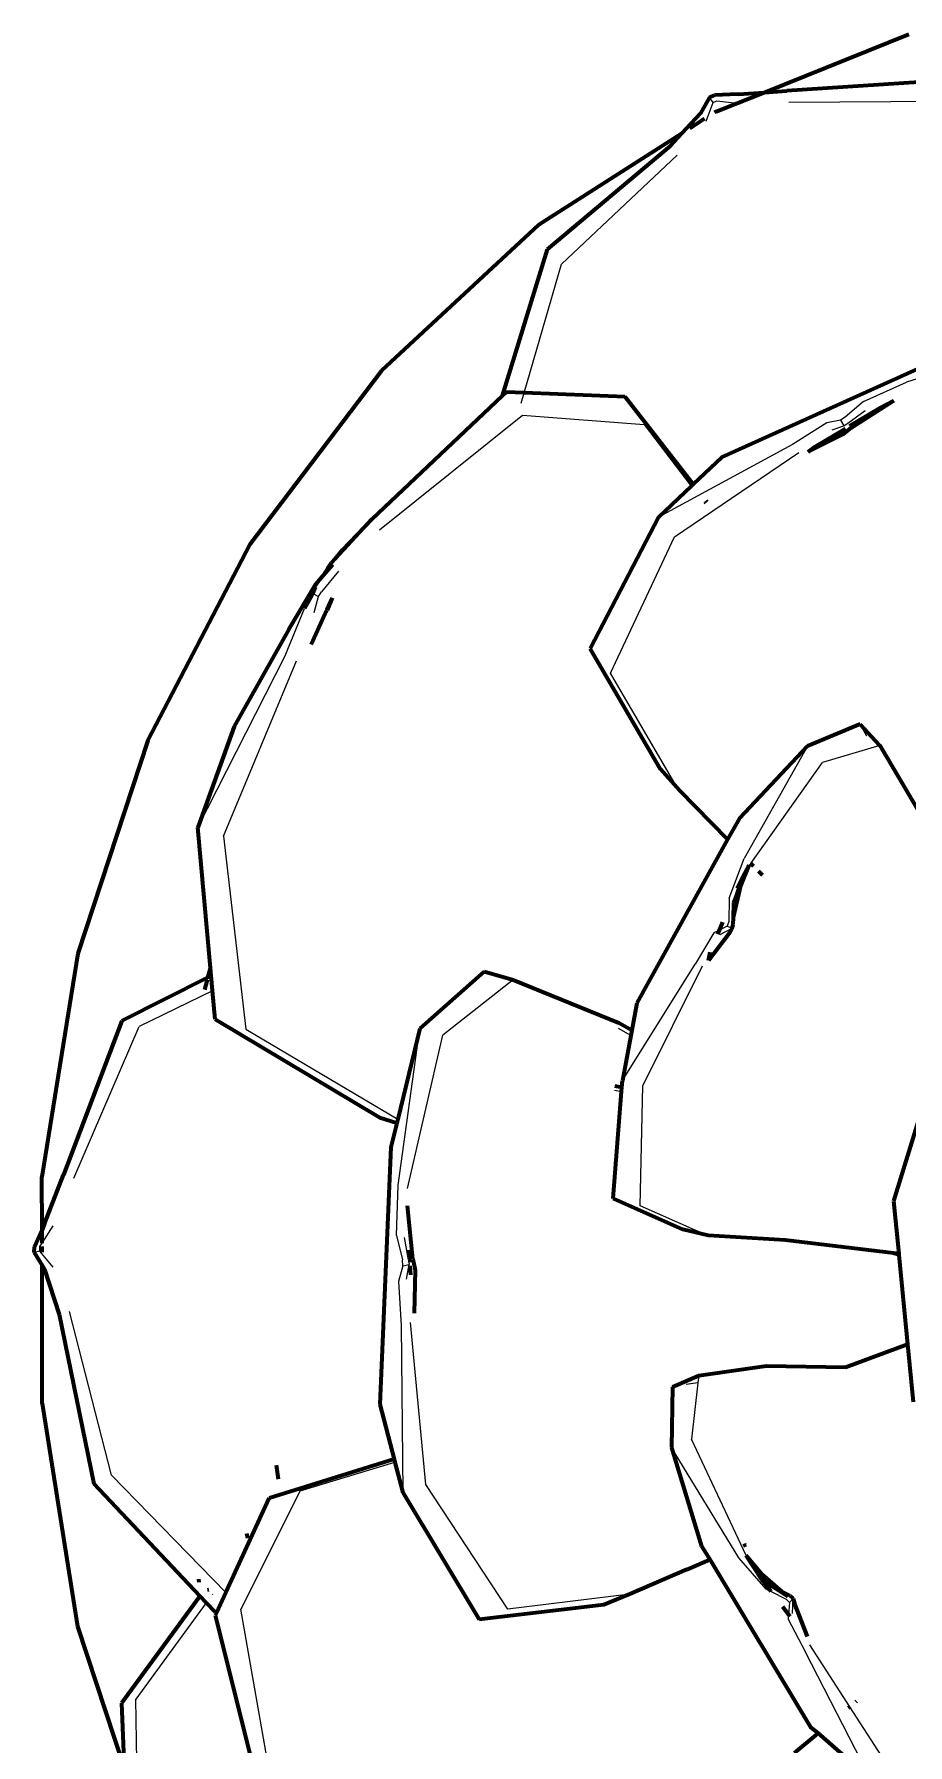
# Model space of a CAD drawing. Header units: millimetres. Extents: x 4307 to 31003, y 2809 to 20009.
# Drawn here: x 11294.8 to 11353.1, y 9318.6 to 9432.6 of the extents above; entities that cross this region are included whole.
import ezdxf

# ---------------------------------------------------------------- set-up
doc = ezdxf.new("R2010")
doc.units = ezdxf.units.MM
doc.layers.add('ProfileEdges', color=7, linetype='Continuous')

msp = doc.modelspace()

# ---------------------------------------------------------------- linework, layer by layer
for p, q in [((11339.62, 9426.85), (11340.07, 9428.08)), ((11340.07, 9428.08), (11339.84, 9428.42)), ((11340.07, 9428.08), (11340.33, 9428.2)), ((11340.33, 9428.2), (11341.69, 9428.04)), ((11341.69, 9428.04), (11341.88, 9428.02)), ((11345.12, 9428.1), (11355.32, 9428.17)), ((11329.98, 9417.31), (11337.68, 9424.57)), ((11327.47, 9408.72), (11329.98, 9417.31)), ((11362.33, 9412.35), (11352.98, 9409.45)), ((11350.11, 9408.16), (11352.98, 9409.45)), ((11327.27, 9408.03), (11327.47, 9408.72)), ((11350.11, 9408.16), (11348.87, 9407.11)), ((11317.84, 9399.59), (11327.36, 9407.25)), ((11327.36, 9407.25), (11335.48, 9406.62)), ((11348.87, 9407.11), (11348.56, 9406.91)), ((11349.05, 9406.7), (11350.22, 9407.56)), ((11335.48, 9406.62), (11338.62, 9402.51)), ((11347.65, 9406.73), (11345.36, 9405.29)), ((11348.56, 9406.91), (11347.65, 9406.73)), ((11348.01, 9406.26), (11348.8, 9406.53)), ((11348.56, 9406.91), (11348.8, 9406.53)), ((11348.8, 9406.53), (11349.05, 9406.7)), ((11345.36, 9405.29), (11336.43, 9400.43)), ((11337.5, 9399.12), (11345.8, 9404.75)), ((11339.46, 9401.41), (11339.52, 9401.33)), ((11333.23, 9390.05), (11337.5, 9399.12)), ((11315.1, 9396.84), (11313.96, 9395.47)), ((11314.09, 9396.56), (11313.56, 9395.77)), ((11313.34, 9395.37), (11313.38, 9395.35)), ((11313.38, 9395.35), (11313.77, 9395.14)), ((11313.47, 9394.08), (11313.77, 9395.14)), ((11313.77, 9395.14), (11313.96, 9395.47)), ((11311.52, 9391.16), (11312.83, 9394.35)), ((11305.73, 9379.75), (11311.52, 9391.16)), ((11307.43, 9379.17), (11312.3, 9390.87)), ((11337.62, 9382.53), (11333.23, 9390.05)), ((11350.33, 9385.85), (11349.87, 9386.63)), ((11346.37, 9385.17), (11342.14, 9377.69)), ((11351.2, 9385.22), (11347.38, 9384.08)), ((11342.59, 9377.36), (11347.38, 9384.08)), ((11337.62, 9382.53), (11337.66, 9382.49)), ((11337.83, 9382.21), (11337.66, 9382.49)), ((11307.43, 9379.17), (11308.92, 9366.3)), ((11341.14, 9375.05), (11342.14, 9377.69)), ((11342.48, 9377.25), (11342.59, 9377.36)), ((11341.14, 9375.05), (11341.13, 9373.48)), ((11340.5, 9372.91), (11340.12, 9372.73)), ((11341.02, 9373.17), (11340.5, 9372.91)), ((11340.54, 9372.61), (11341.34, 9373.03)), ((11341.13, 9373.48), (11341.02, 9373.17)), ((11341.02, 9373.17), (11341.34, 9373.03)), ((11340.12, 9372.73), (11338.87, 9370.64)), ((11334.03, 9362.89), (11338.87, 9370.64)), ((11335.4, 9362.52), (11339.36, 9370.53)), ((11326.74, 9369.59), (11322.06, 9365.9)), ((11306.71, 9368.87), (11301.81, 9366.49)), ((11297.45, 9356.38), (11301.81, 9366.49)), ((11308.92, 9366.3), (11319.06, 9360.31)), ((11319.07, 9355.9), (11320.52, 9366.35)), ((11334.59, 9365.88), (11333.78, 9366.34)), ((11319.71, 9355.68), (11322.06, 9365.9)), ((11333.51, 9362.24), (11333.97, 9362.14)), ((11333.97, 9362.14), (11334.05, 9362.12)), ((11335.21, 9354.53), (11335.4, 9362.52)), ((11318.97, 9352.54), (11319.07, 9355.9)), ((11338.88, 9352.9), (11335.21, 9354.53)), ((11295.34, 9352.04), (11296.07, 9353.2)), ((11318.97, 9352.54), (11319.36, 9350.92)), ((11319.77, 9350.93), (11319.51, 9352.41)), ((11338.88, 9352.9), (11338.05, 9352.96)), ((11339.75, 9352.55), (11338.88, 9352.9)), ((11295.19, 9351.5), (11294.82, 9351.41)), ((11295.19, 9351.5), (11295.2, 9351.82)), ((11296.07, 9350.45), (11295.19, 9351.5)), ((11295.2, 9351.82), (11295.34, 9352.04)), ((11319.4, 9350.53), (11319.11, 9349.49)), ((11319.4, 9350.53), (11319.36, 9350.92)), ((11319.4, 9350.53), (11319.81, 9350.61)), ((11319.64, 9349.64), (11319.81, 9350.61)), ((11319.77, 9350.93), (11319.81, 9350.61)), ((11319.11, 9349.49), (11319.28, 9346.54)), ((11299.97, 9336.58), (11297.17, 9347.49)), ((11320.92, 9335.94), (11319.91, 9346.74)), ((11319.28, 9346.54), (11319.39, 9335.42)), ((11339.12, 9343.21), (11339.06, 9342.73)), ((11339.06, 9342.73), (11338.27, 9342.61)), ((11339.06, 9342.73), (11338.63, 9338.97)), ((11342.29, 9331.22), (11338.63, 9338.97)), ((11341.8, 9331.07), (11337.31, 9338.42)), ((11307.6, 9328.76), (11299.97, 9336.58)), ((11312.54, 9335.53), (11318.86, 9337.43)), ((11312.54, 9335.53), (11308.59, 9327.65)), ((11326.4, 9327.65), (11320.92, 9335.94)), ((11342.27, 9332), (11342.09, 9331.92)), ((11343.61, 9328.98), (11341.8, 9331.07)), ((11306.71, 9328.65), (11306.68, 9328.6)), ((11334.52, 9328.63), (11326.4, 9327.65)), ((11343.61, 9328.98), (11343.94, 9328.81)), ((11343.94, 9328.81), (11344.94, 9328.31)), ((11345.41, 9328.34), (11345.16, 9328.08)), ((11345.36, 9327.34), (11345.41, 9328.34)), ((11306.28, 9328.06), (11301.58, 9321.65)), ((11310.84, 9314.87), (11308.59, 9327.65)), ((11345.16, 9328.08), (11344.94, 9328.31)), ((11345.11, 9327.29), (11345.09, 9326.97)), ((11345.16, 9328.08), (11345.11, 9327.29)), ((11345.09, 9326.97), (11346.22, 9324.82)), ((11349.19, 9321.13), (11346.52, 9325.26)), ((11350.41, 9316.65), (11346.22, 9324.82)), ((11301.8, 9310.38), (11301.58, 9321.65)), ((11351.3, 9317.87), (11349.19, 9321.13))]:
    msp.add_line(p, q)
at = {"layer": 'ProfileEdges', "lineweight": 211}
for p, q in [((11343.48, 9428.76), (11353.12, 9432.64)), ((11341.69, 9428.04), (11343.48, 9428.76)), ((11341.75, 9428.64), (11343.48, 9428.76)), ((11343.48, 9428.76), (11345, 9428.87)), ((11355.18, 9429.53), (11345, 9428.87)), ((11339.84, 9428.42), (11339.24, 9427.35)), ((11339.84, 9428.42), (11340.16, 9428.58)), ((11341.75, 9428.64), (11340.16, 9428.58)), ((11340.28, 9427.48), (11341.69, 9428.04)), ((11339.24, 9427.35), (11338, 9426.02)), ((11339.51, 9426.99), (11338.52, 9426.35)), ((11340.28, 9427.48), (11340.18, 9427.41)), ((11338, 9426.02), (11328.46, 9419.92)), ((11338, 9426.02), (11337.21, 9425.18)), ((11337.21, 9425.18), (11329.02, 9418.29)), ((11317.99, 9410.21), (11328.46, 9419.92)), ((11329.02, 9418.29), (11326.02, 9408.52)), ((11355.06, 9410.92), (11340.65, 9404.45)), ((11309.22, 9398.63), (11317.99, 9410.21)), ((11326.02, 9408.52), (11317.32, 9400.3)), ((11326.28, 9408.77), (11326.02, 9408.52)), ((11327.47, 9408.72), (11326.28, 9408.77)), ((11334.21, 9408.47), (11327.47, 9408.72)), ((11338.75, 9402.64), (11334.21, 9408.47)), ((11349.27, 9406.4), (11352.13, 9408.22)), ((11351.2, 9407.73), (11352.13, 9408.22)), ((11349.18, 9406.52), (11351.2, 9407.73)), ((11348.73, 9405.94), (11346.42, 9404.79)), ((11346.89, 9405.16), (11348.9, 9406.36)), ((11349.27, 9406.4), (11348.73, 9405.94)), ((11346.42, 9404.79), (11346.89, 9405.16)), ((11340.65, 9404.45), (11338.75, 9402.64)), ((11338.62, 9402.51), (11336.43, 9400.43)), ((11338.75, 9402.64), (11338.62, 9402.51)), ((11339.68, 9401.43), (11339.62, 9401.52)), ((11317.32, 9400.3), (11314.89, 9397.66)), ((11315.36, 9398.26), (11317.32, 9400.3)), ((11336.43, 9400.43), (11331.88, 9391.68)), ((11302.38, 9385.55), (11309.22, 9398.63)), ((11314.89, 9397.66), (11315.36, 9398.26)), ((11314.09, 9396.56), (11314.72, 9397.29)), ((11314.4, 9397.03), (11314.09, 9396.56)), ((11314.4, 9397.03), (11314.64, 9397.39)), ((11314.4, 9397.03), (11314.66, 9397.36)), ((11314.89, 9397.66), (11314.64, 9397.39)), ((11311.79, 9392.94), (11313.58, 9395.97)), ((11313.34, 9395.37), (11313.56, 9395.77)), ((11313.38, 9395.35), (11313.56, 9395.77)), ((11313.58, 9395.97), (11314.09, 9396.56)), ((11313.34, 9395.37), (11312.83, 9394.35)), ((11313.33, 9395.21), (11312.83, 9394.35)), ((11313.33, 9395.21), (11313.38, 9395.35)), ((11314.69, 9395.06), (11314.33, 9394.28)), ((11314.69, 9395.06), (11314.35, 9394.25)), ((11314.21, 9394.01), (11313.27, 9391.96)), ((11314.21, 9394.01), (11314.35, 9394.25)), ((11311.79, 9392.94), (11308.14, 9386.49)), ((11336.56, 9383.63), (11331.88, 9391.68)), ((11308.14, 9386.49), (11305.73, 9379.75)), ((11349.87, 9386.63), (11346.37, 9385.17)), ((11349.87, 9386.63), (11351.2, 9385.22)), ((11302.38, 9385.55), (11297.72, 9371.35)), ((11346.37, 9385.17), (11341.83, 9380.36)), ((11351.2, 9385.22), (11353.83, 9380.72)), ((11337.83, 9382.21), (11336.56, 9383.63)), ((11341.04, 9378.94), (11337.83, 9382.21)), ((11306.57, 9370.38), (11305.73, 9379.75)), ((11341.83, 9380.36), (11341.04, 9378.94)), ((11341.04, 9378.94), (11334.99, 9368.03)), ((11342.04, 9376.41), (11341.46, 9374.72)), ((11341.68, 9375.71), (11342.04, 9376.41)), ((11341.92, 9375.86), (11342.48, 9377.25)), ((11341.92, 9375.86), (11342.04, 9376.41)), ((11342.04, 9376.41), (11342.48, 9377.25)), ((11342.76, 9377.18), (11342.59, 9377.36)), ((11343.37, 9376.57), (11343.1, 9376.84)), ((11341.43, 9373.74), (11341.92, 9375.86)), ((11341.46, 9374.72), (11341.92, 9375.86)), ((11341.43, 9373.74), (11341.46, 9374.72)), ((11340.39, 9372.65), (11340.5, 9372.91)), ((11340.5, 9372.91), (11340.73, 9373.45)), ((11341.34, 9373.03), (11341.19, 9372.76)), ((11341.34, 9373.03), (11341.42, 9373.29)), ((11341.42, 9373.29), (11341.43, 9373.74)), ((11341.19, 9372.76), (11339.76, 9370.89)), ((11297.72, 9371.35), (11295.33, 9356.47)), ((11339.76, 9370.89), (11339.88, 9371.43)), ((11339.88, 9371.43), (11339.89, 9371.45)), ((11306.4, 9369.75), (11300.66, 9366.87)), ((11306.19, 9368.96), (11306.36, 9369.62)), ((11306.4, 9369.75), (11306.57, 9370.38)), ((11306.62, 9369.86), (11306.4, 9369.75)), ((11306.62, 9369.86), (11306.57, 9370.38)), ((11306.71, 9368.87), (11306.62, 9369.86)), ((11324.82, 9370.15), (11320.52, 9366.35)), ((11324.82, 9370.15), (11326.74, 9369.59)), ((11326.74, 9369.59), (11333.8, 9366.73)), ((11306.88, 9366.95), (11306.71, 9368.87)), ((11334.99, 9368.03), (11334.65, 9366.24)), ((11300.66, 9366.87), (11296.77, 9356.59)), ((11317.85, 9360.4), (11306.88, 9366.95)), ((11320.52, 9366.35), (11319.06, 9360.31)), ((11333.8, 9366.73), (11334.65, 9366.24)), ((11334.65, 9366.24), (11334.59, 9365.88)), ((11334.59, 9365.88), (11334.03, 9362.89)), ((11333.99, 9362.41), (11334.03, 9362.89)), ((11333.41, 9355.02), (11333.97, 9362.14)), ((11333.99, 9362.41), (11333.53, 9362.51)), ((11333.97, 9362.14), (11333.99, 9362.41)), ((11334.04, 9362.4), (11333.99, 9362.41)), ((11318.99, 9360.04), (11317.85, 9360.4)), ((11319.06, 9360.31), (11318.99, 9360.04)), ((11353.94, 9360.81), (11352.11, 9354.83)), ((11318.99, 9360.04), (11318.6, 9358.43)), ((11318.6, 9358.43), (11317.85, 9341.31)), ((11295.34, 9352.93), (11295.33, 9356.47)), ((11295.51, 9353.32), (11296.77, 9356.59)), ((11338.05, 9352.96), (11333.41, 9355.02)), ((11352.11, 9354.83), (11352.45, 9351.33)), ((11320.06, 9350.97), (11319.71, 9354.53)), ((11295.34, 9352.93), (11294.83, 9351.8)), ((11295.51, 9353.32), (11295.34, 9352.93)), ((11295.34, 9352.04), (11295.34, 9352.93)), ((11339.75, 9352.55), (11338.05, 9352.96)), ((11344.88, 9352.25), (11339.75, 9352.55)), ((11294.82, 9351.41), (11294.83, 9351.8)), ((11294.82, 9351.41), (11295.34, 9350.55)), ((11295.34, 9351.45), (11295.34, 9351.81)), ((11319.87, 9350.77), (11319.83, 9351.58)), ((11352.11, 9351.37), (11344.88, 9352.25)), ((11352.46, 9351.26), (11352.11, 9351.37)), ((11352.45, 9351.33), (11352.11, 9351.37)), ((11352.45, 9351.33), (11352.46, 9351.26)), ((11352.46, 9351.26), (11353.04, 9345.3)), ((11295.34, 9341.36), (11295.34, 9350.55)), ((11295.34, 9350.55), (11295.5, 9350.28)), ((11295.5, 9350.28), (11296.47, 9347.28)), ((11319.92, 9349.93), (11319.89, 9350.53)), ((11320.06, 9350.97), (11320.21, 9350.23)), ((11320.21, 9350.23), (11320.14, 9347.38)), ((11296.47, 9347.28), (11298.8, 9335.99)), ((11348.9, 9343.77), (11353.04, 9345.3)), ((11353.04, 9345.3), (11353.41, 9341.47)), ((11337.38, 9342.46), (11339.12, 9343.21)), ((11339.12, 9343.21), (11343.64, 9343.86)), ((11343.64, 9343.86), (11348.9, 9343.77)), ((11337.38, 9342.46), (11337.31, 9338.42)), ((11295.34, 9341.36), (11297.71, 9326.48)), ((11317.85, 9341.31), (11318.81, 9337.63)), ((11318.81, 9337.63), (11310.49, 9335.03)), ((11318.81, 9337.63), (11318.86, 9337.43)), ((11337.31, 9338.42), (11339.31, 9331.83)), ((11310.94, 9337.25), (11311.09, 9336.31)), ((11318.86, 9337.43), (11319.39, 9335.42)), ((11305.86, 9328.51), (11298.8, 9335.99)), ((11319.39, 9335.42), (11324.47, 9326.96)), ((11310.49, 9335.03), (11307.6, 9328.76)), ((11308.97, 9332.69), (11309.04, 9332.37)), ((11339.31, 9331.83), (11339.85, 9330.94)), ((11342.11, 9331.87), (11342.29, 9331.95)), ((11338.32, 9330.29), (11339.85, 9330.94)), ((11339.85, 9330.94), (11346.58, 9319.77)), ((11342.8, 9330.43), (11342.29, 9331.22)), ((11343.32, 9329.98), (11342.29, 9331.22)), ((11305.81, 9329.42), (11305.78, 9329.63)), ((11338.32, 9330.29), (11334.52, 9328.63)), ((11342.8, 9330.43), (11344.01, 9329.15)), ((11343.31, 9329.64), (11342.8, 9330.43)), ((11343.32, 9329.98), (11342.8, 9330.43)), ((11343.94, 9328.81), (11343.31, 9329.64)), ((11344.01, 9329.15), (11343.32, 9329.98)), ((11344.69, 9328.8), (11343.32, 9329.98)), ((11305.86, 9328.51), (11300.63, 9321.37)), ((11306.28, 9328.06), (11305.86, 9328.51)), ((11306.45, 9328.92), (11306.36, 9328.9)), ((11307.6, 9328.76), (11307, 9327.44)), ((11334.52, 9328.63), (11332.79, 9327.92)), ((11345.06, 9328.48), (11344.01, 9329.15)), ((11344.69, 9328.8), (11344.01, 9329.15)), ((11345.22, 9328.53), (11344.69, 9328.8)), ((11345.06, 9328.48), (11344.69, 9328.8)), ((11345.22, 9328.53), (11345.41, 9328.34)), ((11345.41, 9328.34), (11345.5, 9328.05)), ((11306.88, 9327.43), (11306.28, 9328.06)), ((11307, 9327.44), (11306.88, 9327.43)), ((11307, 9327.44), (11306.89, 9327.21)), ((11306.89, 9327.21), (11310.04, 9314.65)), ((11332.79, 9327.92), (11324.47, 9326.96)), ((11345.11, 9327.29), (11344.73, 9327.79)), ((11345.22, 9327.15), (11345.11, 9327.29)), ((11346.38, 9325.81), (11345.5, 9328.05)), ((11297.71, 9326.48), (11300.82, 9317.03)), ((11349.59, 9321.47), (11349.63, 9321.5)), ((11300.63, 9321.37), (11300.82, 9317.03)), ((11349.1, 9321.06), (11349.19, 9321.13)), ((11345.5, 9318.07), (11347.07, 9319.37)), ((11347.07, 9319.37), (11346.58, 9319.77)), ((11349.79, 9316.99), (11347.07, 9319.37))]:
    msp.add_line(p, q, dxfattribs=at)

doc.saveas('drawing.dxf')
